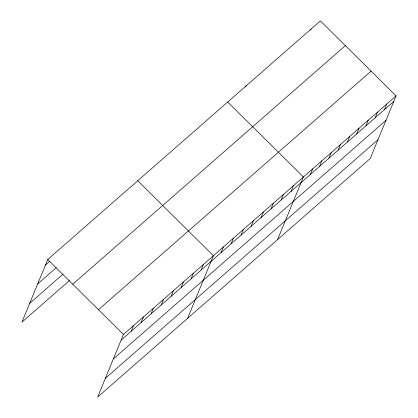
<?xml version="1.0" encoding="UTF-8"?>
<svg xmlns="http://www.w3.org/2000/svg" width="418" height="418" viewBox="0 0 418 418"><rect width="100%" height="100%" fill="white"/><g stroke="black" fill="none" stroke-linecap="round" stroke-linejoin="round"><path stroke-width="0.63" d="M396.071 95.858L123.446 334.447L97.624 397.1L370.243 158.511L396.071 95.858L320.376 20.9L47.757 259.489L21.929 322.142L69.529 280.483M131.121 331.338L133.441 325.7M141.117 322.591L143.442 316.948M151.112 313.845L153.437 308.202M245.758 86.923L246.223 85.794M161.108 305.093L163.433 299.455M171.103 296.346L173.428 290.703M181.099 287.6L183.424 281.957M191.094 278.848L193.419 273.21M201.095 270.101L203.414 264.458M187.588 318.364L213.415 255.711L137.721 180.754M310.642 30.138L311.107 29.014M221.085 252.603L223.411 246.965M231.081 243.856L233.406 238.218M241.076 235.109L243.401 229.466M251.072 226.357L253.397 220.72M261.067 217.611L263.392 211.973M271.063 208.864L273.388 203.221M281.063 200.112L283.383 194.474M291.059 191.366L293.384 185.728M277.552 239.629L303.379 176.976L227.685 102.018M310.323 174.505L312.648 168.867M319.592 166.395L321.917 160.752M328.861 158.281L331.187 152.643M338.131 150.172L340.456 144.529M347.4 142.057L349.725 136.42M356.669 133.943L358.994 128.305M365.938 125.834L368.263 120.191M375.207 117.719L377.532 112.081M384.476 109.61L386.802 103.967M45.431 265.132L49.716 261.381M37.677 283.942L56.242 267.698M29.683 303.327L63.008 274.166M72.732 284.224L345.357 45.635M98.47 309.712L371.09 71.123M121.121 340.085L393.746 101.496M113.367 358.9L385.992 120.311M105.378 378.285L378.003 139.696M47.757 259.489L123.446 334.447"/></g></svg>
